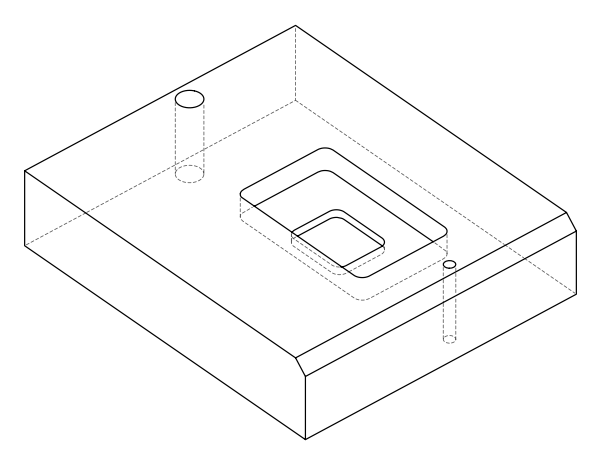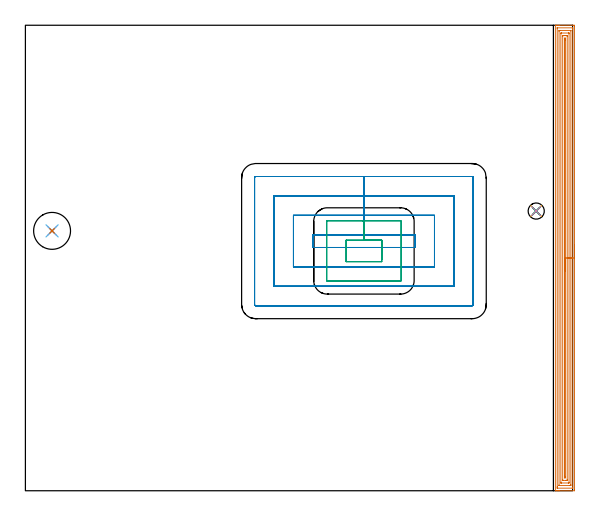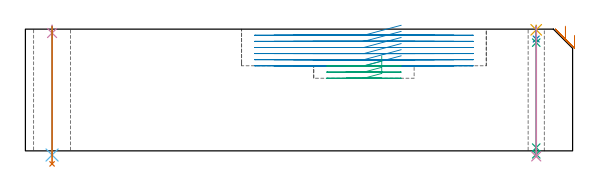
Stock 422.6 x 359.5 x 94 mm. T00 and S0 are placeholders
(PLAN: 10 operations, 7 tool changes, 39.9 min)
(1 AREA_MILL | FG_CHAMFER_SURFACE | UGT0205_001 | 17.47 min | 39369 mm3)
(2 MILL_RECTANGULAR_POCKET | POCKET_RECTANGULAR_STRAIGHT | UGT0201_136 | Follow Part, ap 5, ae 75% | 18.44 min | 637620 mm3)
(3 MILL_RECTANGULAR_POCKET_1 | POCKET_RECTANGULAR_STRAIGHT_1 | UGT0201_136 | Follow Part, ap 5, ae 75% | 2.24 min | 48680 mm3)
(4 SPOT_DRILL | STEP1HOLE | NXT0321_9005460120000 | 0.05 min | 155 mm3)
(5 SPOT_DRILL_1 | STEP1HOLE_1 | NXT0321_9005460120000 | 0.03 min | 37 mm3)
(6 DRILL_THROUGH_HOLE_INTO_CENTER | STEP1HOLE | NXT0301_065 | 0.4 min | 6358 mm3)
(7 DRILL_TO_ENLARGE_THROUGH_HOLE | STEP1HOLE | UGT0301_392 | 0.43 min | 53358 mm3)
(8 DRILL_BLIND_HOLE_INTO_CENTER | STEP1HOLE_1 | NXT0301_022 | 0.04 min | 133 mm3)
(9 GUN_DRILL_THROUGH_HOLE | STEP1HOLE_1 | UGT0307_001 | 0.45 min | 1703 mm3)
(10 SPADE_DRILL_TO_ENLARGE_THROUGH_HOLE | STEP1HOLE_1 | UGT0306_003 | 0.4 min | 9698 mm3)
(TOOL UGT0205_001 | Chamfer Mill 20 x 3 x 45 deg. | D20 FL50 Z2)
(TOOL UGT0201_136 | Carbide End Mill 20.0 | D20 FL30 Z4)
(TOOL NXT0321_9005460120000 | NC Spot Drill, 142deg, 12mm, Carbide, Uncoated | D12 PA142 FL30 Z2)
(TOOL NXT0301_065 | Carbide Drill 9.4mm [860.1-0940-075A1-MM 2214] | D9.4 PA140 FL98 Z2)
(TOOL UGT0301_392 | Twist Drill 28.5 mm | D28.5 PA118 FL165 Z2)
(TOOL NXT0301_022 | Carbide Drill 5.1mm [860.1-0510-015A1-MM 2214] | D5.1 PA140 FL28 Z2)
(TOOL UGT0307_001 | Gun Drill 5 mm | D5 PA130 FL24 Z1)
(TOOL UGT0306_003 | Spade Drill 12.5mm | D12.5 PA132 FL10 Z2)
(OP 1 AREA_MILL)
G17 G21 G94 G90
T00 M6
G54
G17 G0 G90 X424.1 Y189.75 S1061 M3
G43 Z104. H0
Z89.2
G94 G1 Y189.712 Z88.328 F250.
Y189.598 Z87.463
Y189.409 Z86.612
Y189.147 Z85.78
Y188.813 Z84.974
Y188.41 Z84.2
Y187.942 Z83.464
Y187.41 Z82.772
Y186.821 Z82.129
Y186.178 Z81.54
Y185.486 Z81.008
Y184.75 Z80.54
Y183.976 Z80.137
Y183.17 Z79.803
Y182.338 Z79.541
Y181.486 Z79.352
Y180.622 Z79.238
Y179.75 Z79.2
Y0.619
X424.095 Y0.114 Z79.203
X424.092 Y0.01 Z79.206
X423.983 Y0. Z79.314
X412.316 Z90.978
X411.778 Z91.519
X411.439 Z91.857
X410.901 Z92.395
X410.563 Z92.732
X409.598 Z93.702
X409.448 Y0.001 Z93.844
X409.393 Y0.003 Z93.899
X409.303 Y0.01 Z93.988
X409.3 Y0.172 Z94.
Y359.328
X409.302 Y359.49 Z93.989
X409.446 Y359.497 Z93.846
X409.598 Y359.5 Z93.702
X409.886 Z93.413
X410.563 Z92.732
X411.778 Z91.519
X412.316 Z90.978
X423.107 Z80.19
X423.714 Y359.495 Z79.583
X424.093 Y359.49 Z79.205
X424.096 Y359.27 Z79.202
X424.099 Y358.881 Z79.201
X424.1 Y358.488 Z79.2
Y179.75
X422.686 Z80.614
Y2.406
X422.684 Y2.036 Z80.616
X422.682 Y2.015 Z80.618
X422.68 Y2.011 Z80.62
X422.668 Y2.007 Z80.632
X422.598 Y2.003 Z80.702
X422.492 Y2.001 Z80.808
X422.359 Y2. Z80.941
X410.96 Z92.34
X410.781 Y2.003 Z92.519
X410.749 Y2.006 Z92.551
X410.721 Y2.01 Z92.579
X410.72 Y2.052 Z92.58
X410.716 Y2.25 Z92.584
X410.715 Y2.406 Z92.585
X410.714 Y3.145 Z92.586
Y357.094
X410.716 Y357.464 Z92.584
X410.718 Y357.485 Z92.582
X410.72 Y357.489 Z92.58
X410.732 Y357.493 Z92.568
X410.802 Y357.497 Z92.498
X410.908 Y357.499 Z92.392
X411.041 Y357.5 Z92.259
X422.44 Z80.86
X422.619 Y357.497 Z80.681
X422.651 Y357.494 Z80.649
X422.679 Y357.49 Z80.621
X422.68 Y357.448 Z80.62
X422.684 Y357.25 Z80.616
X422.685 Y357.094 Z80.615
X422.686 Y356.355 Z80.614
Y179.75
X421.272 Z82.028
X421.271 Y4.895 Z82.029
X421.267 Y4.193 Z82.033
X421.264 Y4.009 Z82.036
X421.084 Y4.005 Z82.216
X420.396 Y4. Z82.904
X420.207 Z83.093
X412.505 Y4.001 Z90.795
X412.316 Y4.005 Z90.984
X412.135 Y4.011 Z91.165
X412.131 Y4.193 Z91.169
X412.129 Y4.383 Z91.171
Y354.605
X412.133 Y355.307 Z91.167
X412.135 Y355.491 Z91.165
X412.316 Y355.495 Z90.984
X413.004 Y355.5 Z90.296
X413.193 Z90.107
X420.895 Y355.499 Z82.405
X421.084 Y355.495 Z82.216
X421.265 Y355.489 Z82.035
X421.269 Y355.307 Z82.031
X421.271 Y355.117 Z82.029
X421.272 Y179.75 Z82.028
X419.857 Z83.443
Y6.337
X419.854 Y6.157 Z83.446
X419.851 Y6.023 Z83.449
X419.758 Y6.01 Z83.542
X419.33 Y6. Z83.97
X419.31 Z83.99
X414.05 Z89.25
X413.644 Y6.007 Z89.656
X413.549 Y6.011 Z89.751
X413.545 Y6.075 Z89.755
X413.544 Y6.141 Z89.756
X413.543 Y6.517 Z89.757
Y353.163
X413.546 Y353.343 Z89.754
X413.549 Y353.477 Z89.751
X413.642 Y353.49 Z89.658
X414.07 Y353.5 Z89.23
X414.09 Z89.21
X419.35 Z83.95
X419.756 Y353.493 Z83.544
X419.851 Y353.489 Z83.449
X419.855 Y353.425 Z83.445
X419.856 Y353.359 Z83.444
X419.857 Y352.983 Z83.443
Y179.75
X418.443 Z84.857
Y8.66
X418.437 Y8.219 Z84.863
X418.433 Y8.01 Z84.867
X418.221 Y8.003 Z85.079
X417.577 Y8. Z85.723
X417.347 Z85.953
X415.593 Y8.001 Z87.707
X415.084 Y8.007 Z88.216
X414.964 Y8.01 Z88.336
X414.961 Y8.217 Z88.339
X414.957 Y8.649 Z88.343
Y350.84
X414.963 Y351.281 Z88.337
X414.967 Y351.49 Z88.333
X415.179 Y351.497 Z88.121
X415.823 Y351.5 Z87.477
X416.053 Z87.247
X417.577 Z85.723
X417.807 Y351.499 Z85.493
X418.316 Y351.493 Z84.984
X418.436 Y351.49 Z84.864
X418.439 Y351.283 Z84.861
X418.443 Y350.851 Z84.857
Y179.75
X417.029 Z86.271
Y11.005
X417.027 Y10.447 Z86.273
X417.024 Y10.116 Z86.276
X417.022 Y10.01 Z86.278
X416.919 Y10.007 Z86.381
X416.7 Y10.004 Z86.6
X416.554 Y10.006 Z86.746
X416.438 Y10.01 Z86.862
X416.378 Y10.024 Z86.922
X416.376 Y10.112 Z86.924
X416.373 Y10.447 Z86.927
X416.371 Y10.781 Z86.929
Y11.34
Y348.495
X416.373 Y349.053 Z86.927
X416.376 Y349.384 Z86.924
X416.378 Y349.49 Z86.922
X416.481 Y349.493 Z86.819
X416.7 Y349.496 Z86.6
X416.846 Y349.494 Z86.454
X416.962 Y349.49 Z86.338
X417.022 Y349.476 Z86.278
X417.024 Y349.388 Z86.276
X417.027 Y349.053 Z86.273
X417.029 Y348.718 Z86.271
Y348.16
Y179.75
Y178.878 Z86.309
Y178.014 Z86.423
Y177.162 Z86.612
Y176.33 Z86.874
Y175.524 Z87.208
Y174.75 Z87.611
Y174.014 Z88.08
Y173.322 Z88.611
Y172.679 Z89.2
Y172.09 Z89.843
Y171.558 Z90.535
Y171.09 Z91.271
Y170.687 Z92.045
Y170.353 Z92.851
Y170.091 Z93.683
Y169.902 Z94.535
Y169.788 Z95.4
Y169.75 Z96.271
G0 Z104.
M5
M2
(OP 2 MILL_RECTANGULAR_POCKET)
G17 G21 G94 G90
T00 M6
G54
G17 G0 G90 X290.249 Y197.7 S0 M3
G43 Z104. H0
Z97.
G94 G1 X261.45 Z89.283 F250.
X222. F500.
Y187.9
X300.9
Y197.7
X261.45
Y212.7
X207.
Y172.9
X315.9
Y212.7
X261.45
Y227.7
X192.
Y157.9
X330.9
Y227.7
X261.45
Y242.7
X177.9
G3 X177. Y241.8 R0.9
G1 Y143.8
G3 X177.9 Y142.9 R0.9
G1 X345.
G3 X345.9 Y143.8 R0.9
G1 Y241.8
G3 X345. Y242.7 R0.9
G1 X261.45
X260.45
G0 X290.249 Y197.7 Z92.283
G1 X261.45 Z84.567 F250.
X222. F500.
Y187.9
X300.9
Y197.7
X261.45
Y212.7
X207.
Y172.9
X315.9
Y212.7
X261.45
Y227.7
X192.
Y157.9
X330.9
Y227.7
X261.45
Y242.7
X177.9
G3 X177. Y241.8 R0.9
G1 Y143.8
G3 X177.9 Y142.9 R0.9
G1 X345.
G3 X345.9 Y143.8 R0.9
G1 Y241.8
G3 X345. Y242.7 R0.9
G1 X261.45
X260.45
G0 X290.249 Y197.7 Z87.567
G1 X261.45 Z79.85 F250.
X222. F500.
Y187.9
X300.9
Y197.7
X261.45
Y212.7
X207.
Y172.9
X315.9
Y212.7
X261.45
Y227.7
X192.
Y157.9
X330.9
Y227.7
X261.45
Y242.7
X177.9
G3 X177. Y241.8 R0.9
G1 Y143.8
G3 X177.9 Y142.9 R0.9
G1 X345.
G3 X345.9 Y143.8 R0.9
G1 Y241.8
G3 X345. Y242.7 R0.9
G1 X261.45
X260.45
G0 X290.249 Y197.7 Z82.85
G1 X261.45 Z75.133 F250.
X222. F500.
Y187.9
X300.9
Y197.7
X261.45
Y212.7
X207.
Y172.9
X315.9
Y212.7
X261.45
Y227.7
X192.
Y157.9
X330.9
Y227.7
X261.45
Y242.7
X177.9
G3 X177. Y241.8 R0.9
G1 Y143.8
G3 X177.9 Y142.9 R0.9
G1 X345.
G3 X345.9 Y143.8 R0.9
G1 Y241.8
G3 X345. Y242.7 R0.9
G1 X261.45
X260.45
G0 X290.249 Y197.7 Z78.133
G1 X261.45 Z70.417 F250.
X222. F500.
Y187.9
X300.9
Y197.7
X261.45
Y212.7
X207.
Y172.9
X315.9
Y212.7
X261.45
Y227.7
X192.
Y157.9
X330.9
Y227.7
X261.45
Y242.7
X177.9
G3 X177. Y241.8 R0.9
G1 Y143.8
G3 X177.9 Y142.9 R0.9
G1 X345.
G3 X345.9 Y143.8 R0.9
G1 Y241.8
G3 X345. Y242.7 R0.9
G1 X261.45
X260.45
G0 X290.249 Y197.7 Z73.417
G1 X261.45 Z65.7 F250.
X222. F500.
Y187.9
X300.9
Y197.7
X261.45
Y212.7
X207.
Y172.9
X315.9
Y212.7
X261.45
Y227.7
X192.
Y157.9
X330.9
Y227.7
X261.45
Y242.7
X177.9
G3 X177. Y241.8 R0.9
G1 Y143.8
G3 X177.9 Y142.9 R0.9
G1 X345.
G3 X345.9 Y143.8 R0.9
G1 Y241.8
G3 X345. Y242.7 R0.9
G1 X261.45
X260.45
G0 Z104.
M5
M2
(OP 3 MILL_RECTANGULAR_POCKET_1)
G17 G21 G94 G90
T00 M6
G54
G17 G0 G90 X275.2 Y178.373 S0 M3
G43 Z104. H0
Z73.312
G94 G1 Y193.5 Z69.259 F250.
X261.45 Z65.575
X247.7 F500.
Y176.9
X275.2
Y193.5
X261.45
Y208.5
X233.1
G3 X232.7 Y208.1 R0.4
G1 Y162.3
G3 X233.1 Y161.9 R0.4
G1 X289.8
G3 X290.2 Y162.3 R0.4
G1 Y208.1
G3 X289.8 Y208.5 R0.4
G1 X261.45
X260.45
G0 X275.2 Y178.373 Z68.575
G1 Y193.5 Z64.522 F250.
X261.45 Z60.837
X247.7 F500.
Y176.9
X275.2
Y193.5
X261.45
Y208.5
X233.1
G3 X232.7 Y208.1 R0.4
G1 Y162.3
G3 X233.1 Y161.9 R0.4
G1 X289.8
G3 X290.2 Y162.3 R0.4
G1 Y208.1
G3 X289.8 Y208.5 R0.4
G1 X261.45
X260.45
G0 X275.2 Y178.373 Z63.837
G1 Y193.5 Z59.784 F250.
X261.45 Z56.1
X247.7 F500.
Y176.9
X275.2
Y193.5
X261.45
Y208.5
X233.1
G3 X232.7 Y208.1 R0.4
G1 Y162.3
G3 X233.1 Y161.9 R0.4
G1 X289.8
G3 X290.2 Y162.3 R0.4
G1 Y208.1
G3 X289.8 Y208.5 R0.4
G1 X261.45
X260.45
G0 Z104.
M5
M2
(OP 4 SPOT_DRILL)
G17 G21 G94 G90
T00 M6
G54
G17 G0 G90 X20.6 Y200.7 S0 M3
G43 Z104. H0
G94 G81 G98 Z91. F250. R97.
G80
M5
M2
(OP 5 SPOT_DRILL_1)
G17 G21 G94 G90
T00 M6
G54
G17 G0 G90 X394.5 Y216. S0 M3
G43 Z104. H0
G94 G81 G98 Z93.462 F250. R97.
G80
M5
M2
(OP 6 DRILL_THROUGH_HOLE_INTO_CENTER)
G17 G21 G94 G90
T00 M6
G54
G17 G0 G90 X20.6 Y200.7 S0 M3
G43 Z104. H1
G94 G73 G98 Z-3.211 F250. Q8.837 R96.
G80
M5
M2
(OP 7 DRILL_TO_ENLARGE_THROUGH_HOLE)
G17 G21 G94 G90
T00 M6
G54
G17 G0 G90 X20.6 Y200.7 S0 M3
G43 Z104. H0
G94 G73 G98 Z-10.062 F250. Q26.016 R96.
G80
M5
M2
(OP 8 DRILL_BLIND_HOLE_INTO_CENTER)
G17 G21 G94 G90
T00 M6
G54
G17 G0 G90 X394.5 Y216. S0 M3
G43 Z104. H1
G94 G81 G98 Z86.35 F250. R96.
G80
M5
M2
(OP 9 GUN_DRILL_THROUGH_HOLE)
G17 G21 G94 G90
T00 M6
G54
G17 G0 G90 X394.5 Y216. M8
G43 Z104. H0
Z93.822
S716 M3
G94 G1 Z83.594 F125. M26
G4 X.084
Z2.5 F250.
G4 X.084
Z-2.666 F125.
G4 X.084
M5
M9
G0 Z93.822
Z104.
M2
(OP 10 SPADE_DRILL_TO_ENLARGE_THROUGH_HOLE)
G17 G21 G94 G90
T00 M6
G54
G17 G0 G90 X394.5 Y216. S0 M3
G43 Z104. H0
G94 G73 G98 Z-4.283 F250. Q12.285 R96.
G80
M5
M2
